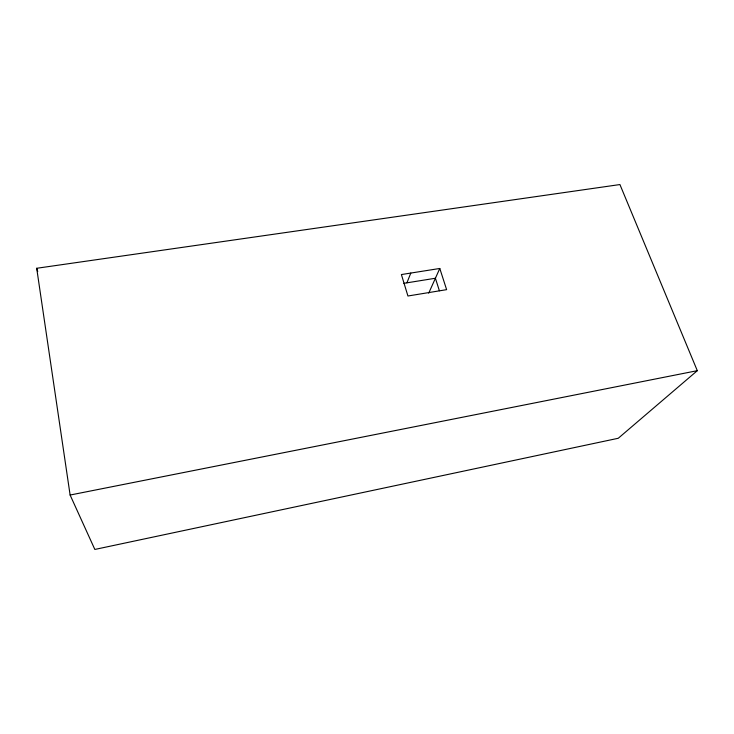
<?xml version="1.0" encoding="UTF-8"?>
<svg xmlns="http://www.w3.org/2000/svg" width="734" height="734" viewBox="0 0 734 734"><rect width="100%" height="100%" fill="white"/><g stroke="black" fill="none" stroke-linecap="round" stroke-linejoin="round"><path stroke-width="1.1" d="M406.92 282.829L410.801 273.057M428.711 293.16L439.794 268.47L401.397 274.553L407.93 296.004L446.621 289.655L439.794 268.47M697.3 370.679L618.257 438.271L94.842 549.445L70.115 495.037L36.7 268.277L619.927 184.555L697.3 370.679L70.115 495.037M403.838 283.324L435.4 278.25L439.391 290.774M36.7 268.277L37.728 271.543"/></g></svg>
